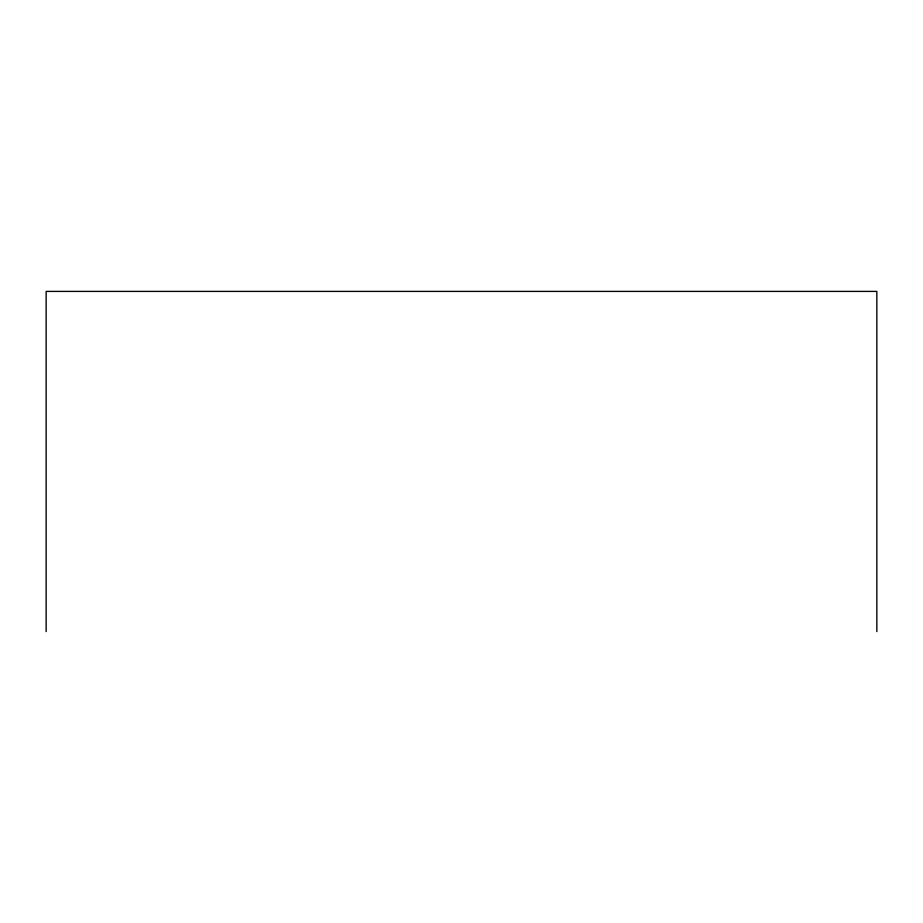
<?xml version="1.0" encoding="UTF-8"?>
<svg xmlns="http://www.w3.org/2000/svg" width="923" height="923" viewBox="0 0 923 923"><rect width="100%" height="100%" fill="white"/><g stroke="black" fill="none" stroke-linecap="round" stroke-linejoin="round"><path stroke-width="1.38" d="M876.85 631.597L876.85 291.403L46.15 291.403L46.15 631.597"/></g></svg>
